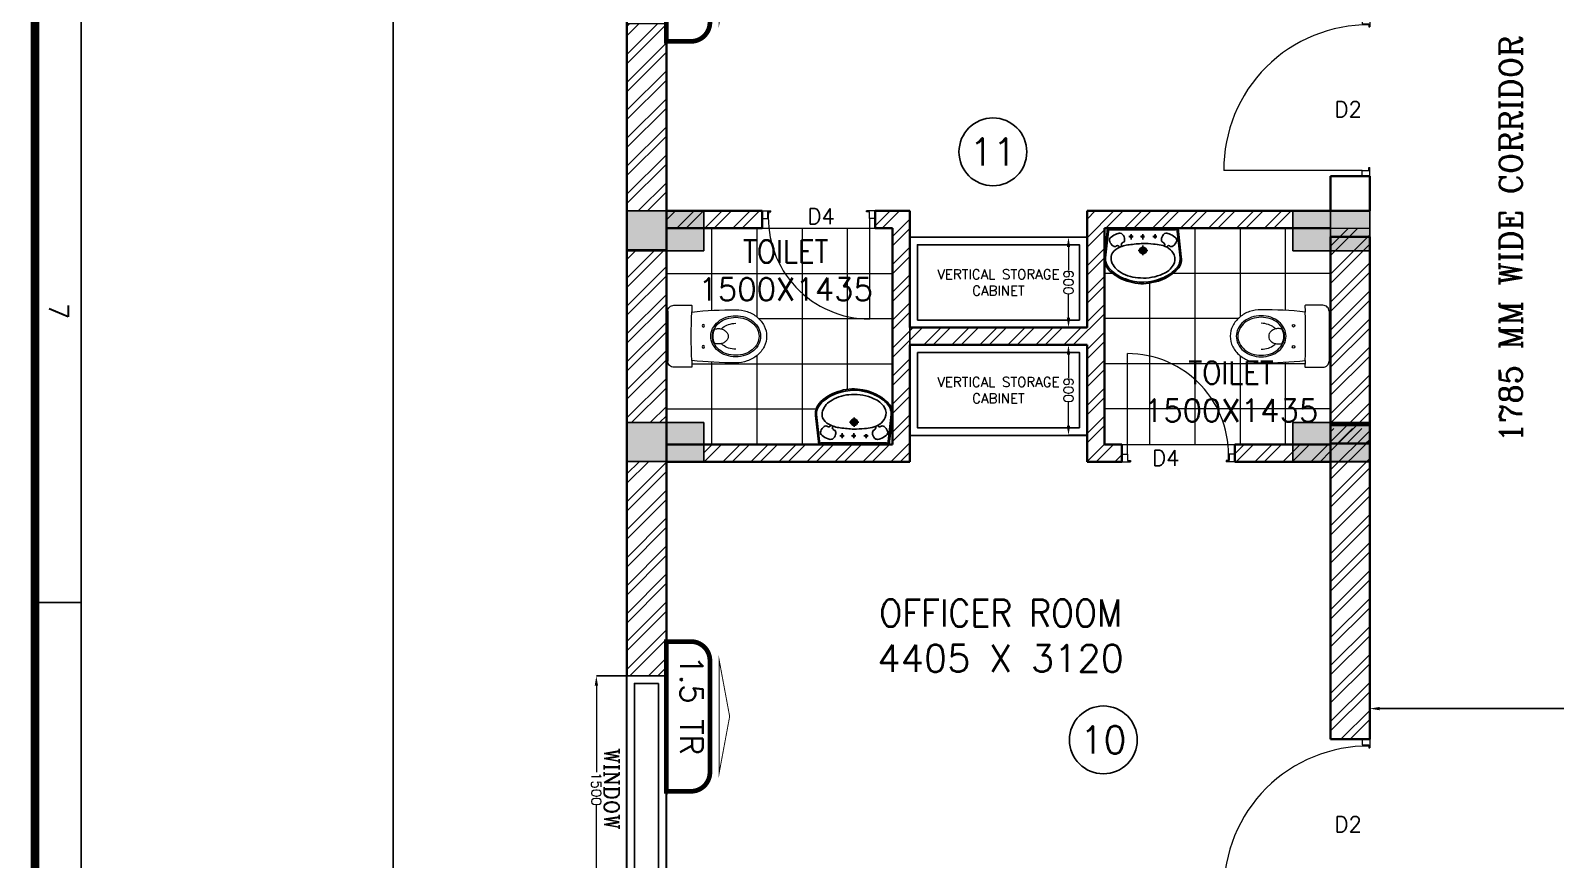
# Model space of a CAD drawing. Extents: x -52083 to 49512, y -145230 to 20224.
# Drawn here: x 15169 to 25283, y -13232 to -7729 of the extents above; entities that cross this region are included whole.
import ezdxf
from ezdxf.enums import TextEntityAlignment as Align

# ---------------------------------------------------------------- set-up
doc = ezdxf.new("R2010")
doc.units = 0
doc.header["$LTSCALE"] = 0.5
doc.header["$MEASUREMENT"] = 0
doc.header["$PDMODE"] = 32
for name, color, linetype, lineweight in [('0-1 AC UNIT', 8, 'Continuous', 25), ('1', 7, 'Continuous', 9), ('1050x2100 Door', 6, 'Continuous', 5), ('750x2100 Door', 5, 'Continuous', 5), ('COL', 1, 'Continuous', 35), ('DIM', 3, 'Continuous', 5), ('Furniture', 30, 'Continuous', 13), ('Hatch-1', 8, 'Continuous', 5), ('wall-1', 7, 'Continuous', 35)]:
    doc.layers.add(name, color=color, linetype=linetype, lineweight=lineweight)
for name, color, linetype in [('Asbuilt', 7, 'Continuous'), ('PDF_Text', 5, 'Continuous'), ('SA-FUR', 3, 'Continuous'), ('TITLE', 7, 'Continuous'), ('Toi-Euip', 8, 'Continuous')]:
    doc.layers.add(name, color=color, linetype=linetype)
doc.styles.add('RomanS', font='romans.shx')
doc.styles.get("Standard").update_dxf_attribs({"font": 'romans.shx'})
doc.dimstyles.new('Sa-dim', dxfattribs={"dimtxt": 65, "dimasz": 65, "dimexe": 0, "dimexo": 0, "dimtad": 0, "dimdec": 0, "dimdsep": 46, "dimtxsty": 'Standard', "dimcen": 0, "dimclrd": 256, "dimclre": 7, "dimclrt": 1, "dimadec": 0, "dimazin": 0, "dimtfac": 1, "dimtdec": 0, "dimtmove": 0, "dimatfit": 3, "dimfxl": 1, "dimlwd": -1, "dimarcsym": 0})
pattern_1 = [(45, (71188.27, 2e-13), (-92.80777, 92.80777), []), (45, (71250.15, 2e-13), (-92.80777, 92.80777), [])]

# ---------------------------------------------------------------- blocks, each defined once
blk = doc.blocks.new('*U109')
at = {"color": 5}
blk.add_wipeout([(50, 400), (50, 240), (1450, 240), (1450, 400)], dxfattribs=at)
blk.add_wipeout([(0, 450), (0, 190), (1500, 190), (1500, 450)], dxfattribs=at)
for points in [[(0, 450), (0, 190), (1500, 190), (1500, 450)], [(50, 400), (50, 240), (1450, 240), (1450, 400)]]:
    blk.add_lwpolyline(points, close=True, dxfattribs=at)
blk = doc.blocks.new('*D860')
at = {"layer": 'Defpoints', "color": 0}
for p in [(18922, -12013), (19124, -12013), (19124, -13513)]:
    blk.add_point(p, dxfattribs=at)
at = {"layer": 'DIM', "color": 7, "lineweight": -2}
for p, q in [((19124, -12013), (18922, -12013)), ((19124, -13513), (18922, -13513))]:
    blk.add_line(p, q, dxfattribs=at)
at = {"layer": 'DIM'}
for p, q in [((18922, -12078), (18922, -12653)), ((18922, -13448), (18922, -12874))]:
    blk.add_line(p, q, dxfattribs=at)
for points in [[(18911, -12078), (18933, -12078), (18922, -12013)], [(18911, -13448), (18933, -13448), (18922, -13513)]]:
    blk.add_solid(points, dxfattribs=at)
at = {"layer": 'DIM', "color": 1, "insert": (18922, -12763), "char_height": 65, "attachment_point": 5, "rotation": 270}
blk.add_mtext('1500', dxfattribs=at)
blk = doc.blocks.new('1050x2100')
at = {"layer": '1050x2100 Door'}
for p, q in [((289972, 46662), (289972, 46712)), ((289972, 46712), (290030, 46712)), ((289972, 46662), (289972, 46712)), ((289972, 46662), (290010, 46662)), ((290010, 46662), (290010, 46705)), ((290010, 46705), (290030, 46705)), ((290030, 46705), (290030, 46712)), ((291022, 46712), (290964, 46712)), ((290964, 46705), (290964, 46712)), ((290984, 46705), (290964, 46705)), ((290984, 46662), (290984, 46705)), ((291022, 46662), (290984, 46662)), ((290984, 46662), (290984, 45744)), ((291022, 46662), (291022, 46712))]:
    blk.add_line(p, q, dxfattribs=at)
blk.add_arc((290976, 46703), 959, 179.4701, 270.4563, dxfattribs=at)
blk = doc.blocks.new('A$C3fd4a479')
h = blk.add_hatch(color=0)
h.dxf.hatch_style = 1
h.paths.add_polyline_path([(-2605, 90), (-3115, 90), (-3115, -175), (-2605, -175)])
h = blk.add_hatch(color=0)
h.dxf.hatch_style = 1
h.paths.add_polyline_path([(1812, 90), (1302, 90), (1302, -175), (1812, -175)])
h = blk.add_hatch(color=0)
h.dxf.hatch_style = 1
h.paths.add_polyline_path([(-2605, -1315), (-3115, -1315), (-3115, -1575), (-2605, -1575)])
h = blk.add_hatch(color=0)
h.dxf.hatch_style = 1
h.paths.add_polyline_path([(1812, -1315), (1302, -1315), (1302, -1575), (1812, -1575)])
at = {"layer": 'Asbuilt', "color": 0}
for points in [[(-2605, -175), (-3115, -175), (-3115, 90), (-2605, 90)], [(1812, -175), (1302, -175), (1302, 90), (1812, 90)], [(-2605, -1315), (-3115, -1315), (-3115, -1575), (-2605, -1575)], [(1812, -1315), (1302, -1315), (1302, -1575), (1812, -1575)]]:
    blk.add_lwpolyline(points, close=True, dxfattribs=at)
blk = doc.blocks.new('CD 750x2100')
blk.add_line((42, 27), (42, 695))
blk.add_arc((40, 22), 673, 356.7205, 89.8251)
at = {"layer": '750x2100 Door'}
for p, q in [((4, 27), (42, 27)), ((4, 27), (4, -23)), ((42, 27), (42, -16)), ((716, 27), (716, -16)), ((754, 27), (716, 27)), ((754, 27), (754, -23)), ((754, 27), (754, -23)), ((4, -23), (62, -23)), ((42, -16), (62, -16)), ((62, -16), (62, -23)), ((696, -16), (696, -23)), ((716, -16), (696, -16)), ((754, -23), (696, -23))]:
    blk.add_line(p, q, dxfattribs=at)
blk = doc.blocks.new('*U590')
at = {"layer": '0-1 AC UNIT', "color": 3, "const_width": 31.2}
blk.add_lwpolyline([(-272, -288), (471, -288, 0.414214), (596, -162), (596, 0), (-398, 0), (-398, -162, 0.414214)], format="xyb", close=True, dxfattribs=at)
at = {"layer": '0-1 AC UNIT', "color": 3, "const_width": 6.25}
blk.add_lwpolyline([(471, -350), (99, -419), (-272, -350), (471, -350)], dxfattribs=at)
blk = doc.blocks.new('A$C054a1436')
at = {"color": 1}
blk.add_circle((225, 225), 225, dxfattribs=at)
blk.add_attdef('T1', text='', height=180).set_placement((225, 225), align=Align.MIDDLE_CENTER)
blk = doc.blocks.new('A$C66962185')
at = {"layer": 'TITLE'}
for p, q in [((203723, -139882), (1210, -139882)), ((119559, -141178), (119559, -139882))]:
    blk.add_line(p, q, dxfattribs=at)
at = {"layer": 'TITLE', "const_width": 250}
blk.add_lwpolyline([(205020, 0), (205020, -141178), (0, -141178), (0, 0)], close=True, dxfattribs=at)
at = {"layer": 'TITLE', "style": 'RomanS'}
blk.add_text('7', height=537, dxfattribs=at).set_placement((111377, -140511), align=Align.MIDDLE)
blk = doc.blocks.new('A$C029a48cf')
blk.add_line((-10, 166), (-10, -166))
for points in [[(-168, 161, 0.029046), (-460, 176, 0.08272), (-537, 164, 0.090502), (-602, 127, 0.104235), (-649, 69, 0.116575), (-665, 0, 0.116575), (-649, -69, 0.104235), (-602, -127, 0.090502), (-537, -164, 0.08272), (-460, -176, 0.029046), (-168, -161, -0.00263), (-170, -201, 0.414214), (-165, -206), (-50, -206, 0.414214), (-10, -166), (-5, -166, 0.414214), (0, -161), (0, 161, 0.414214), (-5, 166), (-10, 166, 0.414214), (-50, 206), (-165, 206, 0.414214), (-170, 201, -0.00263)], [(-625, 0, 0.116575), (-613, -51, 0.104235), (-577, -97, 0.090502), (-524, -126, 0.08272), (-460, -136, 0.08272), (-396, -126, 0.090502), (-343, -97, 0.104235), (-307, -51, 0.116575), (-295, 0, 0.116575), (-307, 51, 0.104235), (-343, 97, 0.090502), (-396, 126, 0.08272), (-460, 136, 0.08272), (-524, 126, 0.090502), (-577, 97, 0.104235), (-613, 51, 0.116575)], [(-615, 0, 0.116575), (-604, -46, 0.104235), (-570, -89, 0.090502), (-521, -116, 0.08272), (-460, -126, 0.08272), (-399, -116, 0.090502), (-350, -89, 0.104235), (-316, -46, 0.116575), (-305, 0, 0.116575), (-316, 46, 0.104235), (-350, 89, 0.090502), (-399, 116, 0.08272), (-460, 126, 0.08272), (-521, 116, 0.090502), (-570, 89, 0.104235), (-604, 46, 0.116575)]]:
    blk.add_lwpolyline(points, format="xyb", close=True)
for points in [[(-366, 49, 0.036112), (-375, 58, 0.090502), (-412, 78, 0.08272), (-460, 86, 0.08272)], [(-322, 48, 0.074737), (-346, 51, 0.080041), (-371, 47, 0.088843), (-391, 36, 0.10499), (-406, 19, 0.120185), (-410, 0, 0.120185)], [(-410, 0, 0.120185), (-406, -19, 0.10499), (-391, -36, 0.088843), (-371, -47, 0.080041), (-346, -51, 0.074737), (-322, -48, 0.088843)], [(-322, -48, 0.008108), (-320, -44, 0.116575), (-310, 0, 0.116575), (-320, 44, 0.008108), (-322, 48, 0.090502)], [(-460, -86, 0.08272), (-412, -78, 0.090502), (-375, -58, 0.036112), (-366, -49, 0.116575)]]:
    blk.add_lwpolyline(points, format="xyb")
for centre in [(-245, 70), (-245, -70)]:
    blk.add_circle(centre, 8.58)
blk.add_arc((-3930, 0), 3765, 357.5424, 2.4576)
blk = doc.blocks.new('A$C5FEC0201')
at = {"layer": 'Toi-Euip'}
for p, q in [((0, 473.4), (184.7, 494.1)), ((0, 465.4), (191.4, 486.9)), ((0, 473.4), (0, 20.9)), ((9.6, 458.3), (9.6, 40.4)), ((71.9, 322.5), (39.4, 322.5)), ((54.4, 310.5), (54.4, 336.7)), ((71.9, 247.8), (39.4, 247.8)), ((54.4, 235.7), (54.4, 261.9)), ((173.4, 246.3), (112, 246.3)), ((143.3, 276.5), (143.3, 216.2)), ((66.7, 168.5), (39.4, 168.5)), ((54.4, 156.4), (54.4, 182.7)), ((0, 28.9), (191.4, 7.5)), ((0, 20.9), (184.7, 0.2))]:
    blk.add_line(p, q, dxfattribs=at)
for centre, radius in [((54.4, 322.5), 6.43), ((54.4, 247.8), 6.43), ((143.3, 246.3), 21.6), ((143.3, 246.3), 15.5), ((143.3, 246.3), 10.9), ((54.4, 168.5), 6.43)]:
    blk.add_circle(centre, radius, dxfattribs=at)
for centre, radius, start, end in [((194.8, 411.5), 83.2, 73.23918, 96.99591), ((197.4, 387.4), 106, 42.34, 78.55208), ((-14.6, 453.5), 24.7, 11.14513, 53.7785), ((66.2, 397.4), 34, 151.91921, 201.35614), ((155, 371.1), 126.1, 140.59825, 160.41359), ((76, 441.8), 20.7, 62.49081, 153.19095), ((67.6, 406.2), 56.9, 34.96691, 71.64959), ((273.3, 323.1), 166.8, 149.59023, 175.97193), ((120.5, 410.1), 8.6, 136.04031, 216.10739), ((121.5, 408.7), 8.72, 204.51045, 300.32874), ((100.5, 427.5), 17.9, 320.46419, 39.5358), ((202.8, 375.4), 80.1, 113.69295, 156.38132), ((191.3, 356.4), 94.7, 75.58544, 102.65463), ((198.4, 409.1), 78.1, 56.79114, 95.14021), ((173.3, 329.2), 126, 27.7975, 70.69461), ((181.9, 366.5), 123.1, 31.84149, 61.21457), ((66.3, 262.6), 287, 13.68007, 43.11994), ((134.7, 300.9), 200.3, 16.98939, 40.68541), ((74.8, 413.3), 49.2, 215.0585, 257.19296), ((72.7, 395.9), 31.9, 253.96544, 299.92088), ((114.3, 360.7), 26.8, 118.27151, 163.61398), ((898.2, 212.6), 800.7, 171.22276, 177.52001), ((106.8, 377.5), 8.55, 353.15264, 127.30389), ((72.7, 260.2), 247.5, 0.51874, 31.0564), ((45.2, 246.8), 302.7, 336.19508, 21.84971), ((82.7, 251), 274.2, 347.13905, 16.85156), ((830.4, 250.4), 732.1, 180.24313, 185.54823), ((23.3, 242.5), 297.5, 335.41071, 3.84539), ((66.2, 94.9), 34, 158.64386, 208.08079), ((74.8, 79), 49.2, 102.80704, 144.9415), ((72.7, 96.3), 31.9, 60.07912, 106.03456), ((114.3, 131.5), 26.8, 196.38602, 241.72849), ((106.5, 113.4), 7.39, 228.29837, 348.68026), ((397.3, 201.4), 296.4, 184.2321, 193.82674), ((218.2, 145.9), 109.8, 188.02022, 245.02213), ((164.1, 170.3), 139.7, 301.86033, 338.31323), ((67.5, 229.2), 275.4, 316.21733, 337.66735), ((59.7, 235.8), 293.9, 316.38455, 351.02297), ((-16.1, 41), 25.7, 308.74871, 358.57964), ((155, 121.1), 126.1, 199.58641, 219.40175), ((76, 50.4), 20.7, 206.80905, 297.50919), ((67.6, 86), 56.9, 288.35041, 325.03309), ((120.5, 82.1), 8.6, 143.89261, 223.95969), ((120.7, 84.3), 7.73, 75.15228, 157.93068), ((100.5, 64.8), 17.9, 320.4642, 39.53581), ((199.8, 111.6), 70.9, 246.77794, 302.40806), ((197.9, 98.8), 99.5, 262.39424, 318.61688), ((196, 101.8), 94.4, 267.2238, 318.08952)]:
    blk.add_arc(centre, radius, start, end, dxfattribs=at)
blk = doc.blocks.new('*D849')
at = {"layer": 'Defpoints', "color": 0}
for p in [(22053, -9816), (22176, -9816), (22176, -10416)]:
    blk.add_point(p, dxfattribs=at)
at = {"layer": 'DIM', "color": 7, "lineweight": -2}
for p, q in [((22176, -9816), (22053, -9816)), ((22176, -10416), (22053, -10416))]:
    blk.add_line(p, q, dxfattribs=at)
at = {"layer": 'DIM'}
for p, q in [((22053, -9881), (22053, -10034)), ((22053, -10351), (22053, -10199))]:
    blk.add_line(p, q, dxfattribs=at)
for points in [[(22042, -9881), (22064, -9881), (22053, -9816)], [(22042, -10351), (22064, -10351), (22053, -10416)]]:
    blk.add_solid(points, dxfattribs=at)
at = {"layer": 'DIM', "color": 1, "insert": (22053, -10116), "char_height": 65, "attachment_point": 5, "rotation": 270}
blk.add_mtext('600', dxfattribs=at)
blk = doc.blocks.new('*D850')
at = {"layer": 'Defpoints', "color": 0}
for p in [(22053, -9101), (22176, -9101), (22176, -9701)]:
    blk.add_point(p, dxfattribs=at)
at = {"layer": 'DIM', "color": 7, "lineweight": -2}
for p, q in [((22176, -9101), (22053, -9101)), ((22176, -9701), (22053, -9701))]:
    blk.add_line(p, q, dxfattribs=at)
at = {"layer": 'DIM'}
for p, q in [((22053, -9166), (22053, -9319)), ((22053, -9636), (22053, -9484))]:
    blk.add_line(p, q, dxfattribs=at)
for points in [[(22042, -9166), (22064, -9166), (22053, -9101)], [(22042, -9636), (22064, -9636), (22053, -9701)]]:
    blk.add_solid(points, dxfattribs=at)
at = {"layer": 'DIM', "color": 1, "insert": (22053, -9401), "char_height": 65, "attachment_point": 5, "rotation": 270}
blk.add_mtext('600', dxfattribs=at)
blk = doc.blocks.new('*D885')
at = {"color": 7, "lineweight": -2}
for p, q in [((19087, 14774), (17575, 14774)), ((19124, -19988), (17575, -19988))]:
    blk.add_line(p, q, dxfattribs=at)
for p, q in [((17575, 14709), (17575, -2461)), ((17575, -19923), (17575, -2753))]:
    blk.add_line(p, q)
for points in [[(17565, 14709), (17586, 14709), (17575, 14774)], [(17565, -19923), (17586, -19923), (17575, -19988)]]:
    blk.add_solid(points)
at = {"layer": 'Defpoints', "color": 0}
for p in [(19087, 14774), (17575, -19988), (19124, -19988)]:
    blk.add_point(p, dxfattribs=at)
at = {"color": 1, "insert": (17575, -2607), "char_height": 65, "attachment_point": 5, "rotation": 90}
blk.add_mtext('34762', dxfattribs=at)
blk = doc.blocks.new('*D1233')
at = {"color": 7, "lineweight": -2}
for p, q in [((24051, -12151), (24051, -12230)), ((35056, -12151), (35056, -12230))]:
    blk.add_line(p, q, dxfattribs=at)
for p, q in [((24116, -12230), (29412, -12230)), ((34991, -12230), (29695, -12230))]:
    blk.add_line(p, q)
for points in [[(24116, -12219), (24116, -12241), (24051, -12230)], [(34991, -12219), (34991, -12241), (35056, -12230)]]:
    blk.add_solid(points)
at = {"layer": 'Defpoints', "color": 0}
for p in [(24051, -12151), (35056, -12151), (35056, -12230)]:
    blk.add_point(p, dxfattribs=at)
at = {"color": 1, "insert": (29554, -12230), "char_height": 65, "attachment_point": 5}
blk.add_mtext('11005', dxfattribs=at)
blk = doc.blocks.new('*D1235')
at = {"color": 7, "lineweight": -2}
for p, q in [((24051, -3146), (24303, -3146)), ((24051, -5613), (24303, -5613)), ((25836, -11895), (25836, -12051)), ((33516, -11895), (33516, -12051))]:
    blk.add_line(p, q, dxfattribs=at)
for p, q in [((24303, -3211), (24303, -4265)), ((24303, -5548), (24303, -4495)), ((25901, -12051), (29561, -12051)), ((33451, -12051), (29791, -12051))]:
    blk.add_line(p, q)
for points in [[(24292, -3211), (24314, -3211), (24303, -3146)], [(24292, -5548), (24314, -5548), (24303, -5613)], [(25901, -12040), (25901, -12062), (25836, -12051)], [(33451, -12040), (33451, -12062), (33516, -12051)]]:
    blk.add_solid(points)
at = {"layer": 'Defpoints', "color": 0}
for p in [(24051, -3146), (24051, -5613), (24303, -5613), (25836, -11895), (33516, -11895), (33516, -12051)]:
    blk.add_point(p, dxfattribs=at)
at = {"color": 1, "insert": (24303, -4380), "char_height": 65, "attachment_point": 5, "rotation": 90}
blk.add_mtext('2467', dxfattribs=at)
at = {"color": 1, "insert": (29676, -12051), "char_height": 65, "attachment_point": 5}
blk.add_mtext('7680', dxfattribs=at)

msp = doc.modelspace()

# ---------------------------------------------------------------- hatches: boundary and pattern name
h = msp.add_hatch(color=0)
h.dxf.hatch_style = 1
h.paths.add_polyline_path([(24051, -8926.3), (23791, -8926.3), (23791, -9191.3), (24051, -9191.3)])
h = msp.add_hatch(color=0)
h.dxf.hatch_style = 1
h.paths.add_polyline_path([(24051, -10351.3), (23791, -10351.3), (23791, -10591.3), (24051, -10591.3)])
at = {"layer": 'Asbuilt'}
h = msp.add_hatch(dxfattribs=at)
h.set_pattern_fill('BRICK', color=256, scale=250)
h.set_pattern_definition([(0, (-162641.6, -28340.38), (0, 62.5), []), (90, (-162641.6, -28340.38), (-125, 8e-15), [62.5, -62.5]), (90, (-162579.1, -28340.38), (-125, 8e-15), [-62.5, 62.5])])
h.paths.add_polyline_path([(24051, -10341.3), (23791, -10341.3), (23791, -10351.3), (24051, -10351.3)])
at = {"layer": 'Hatch-1'}
h = msp.add_hatch(dxfattribs=at)
h.set_pattern_fill('ANSI32,_O', color=256, scale=350)
h.set_pattern_definition(pattern_1)
h.paths.add_polyline_path([(19386.3, -8926.3), (19124, -8926.3), (19124, -7682), (19386.3, -7682)])
h = msp.add_hatch(dxfattribs=at)
h.set_pattern_fill('ANSI32,_O', color=256, scale=350)
h.set_pattern_definition(pattern_1)
h.paths.add_polyline_path([(19386.3, -8926.3), (20020.9, -8926.3), (20020.9, -9041.3), (19386.3, -9041.3)])
h = msp.add_hatch(dxfattribs=at)
h.set_pattern_fill('ANSI32,_O', color=256, scale=350)
h.set_pattern_definition(pattern_1)
h.paths.add_polyline_path([(21000.9, -9816.3), (22176, -9816.3), (22176, -10591.3), (22406, -10591.3), (22406, -10541.4), (22406, -10476.3), (22291, -10476.3), (22291, -9041.3), (23541.5, -9041.3), (23541.5, -8926.3), (22176, -8926.3), (22176, -9701.3), (21000.9, -9701.3), (21000.9, -8926.3), (20770.9, -8926.3), (20770.9, -8976.2), (20770.9, -9041.3), (20885.9, -9041.3), (20885.9, -10476.3), (19634.5, -10476.3), (19634.5, -10591.3), (20135.9, -10591.3), (21000.9, -10591.3)])
h = msp.add_hatch(dxfattribs=at)
h.set_pattern_fill('ANSI32,_O', color=256, scale=350)
h.set_pattern_definition(pattern_1)
h.paths.add_polyline_path([(23791, -9041.3), (24051, -9041.3), (24051, -12433.3), (23791, -12433.3)])
h = msp.add_hatch(dxfattribs=at)
h.set_pattern_fill('ANSI32,_O', color=256, scale=350)
h.set_pattern_definition(pattern_1)
h.paths.add_polyline_path([(19386, -10331.3), (19124.5, -10331.3), (19124.5, -9183.3), (19386, -9183.3)])
h = msp.add_hatch(dxfattribs=at)
h.set_pattern_fill('ANSI32,_O', color=256, scale=350)
h.set_pattern_definition([(45, (-60236.36, -1180), (-92.80777, 92.80777), []), (45, (-60174.49, -1180), (-92.80777, 92.80777), [])])
h.paths.add_polyline_path([(24051, -10371.3), (23791, -10371.3), (23791, -10471.3), (24051, -10471.3)])
h = msp.add_hatch(dxfattribs=at)
h.set_pattern_fill('ANSI32,_O', color=256, scale=350)
h.set_pattern_definition(pattern_1)
h.paths.add_polyline_path([(23791, -10591.3), (23156, -10591.3), (23156, -10476.3), (23791, -10476.3)])

# ---------------------------------------------------------------- linework, layer by layer
for p, q in [((23791, -8696.3, 2637.8), (24051, -8696.3, 2637.8)), ((23791, -8926.3, 2637.8), (24051, -8926.3, 2637.8)), ((23791, -9098.3, 2637.8), (24051, -9098.3, 2637.8)), ((21000.9, -9701.3, 2637.8), (21000.9, -9816.3, 2637.8))]:
    msp.add_line(p, q)
at = {"color": 30, "elevation": 2637.8}
for points in [[(21000.9, -9701.3), (21000.9, -9101.3), (22176, -9101.3), (22176, -9701.3)], [(21050.9, -9651.3), (21050.9, -9151.3), (22126, -9151.3), (22126, -9651.3)], [(21000.9, -9816.3), (21000.9, -10416.3), (22176, -10416.3), (22176, -9816.3)], [(21050.9, -9866.3), (21050.9, -10366.3), (22126, -10366.3), (22126, -9866.3)]]:
    msp.add_lwpolyline(points, close=True, dxfattribs=at)
at = {"layer": 'Asbuilt'}
for p, q in [((24051, -8926.3, 2637.8), (24051, -10471.3, 2637.8)), ((23791, -9098.3, 2637.8), (23791, -10471.3, 2637.8)), ((23791, -10341.3, 2637.8), (23791, -12433.3, 2637.8))]:
    msp.add_line(p, q, dxfattribs=at)
at = {"layer": 'Asbuilt', "color": 0, "elevation": 2637.8}
for points in [[(24051, -9191.3), (23791, -9191.3), (23791, -8926.3), (24051, -8926.3)], [(24051, -10351.3), (23791, -10351.3), (23791, -10591.3), (24051, -10591.3)]]:
    msp.add_lwpolyline(points, close=True, dxfattribs=at)
at = {"layer": 'Hatch-1'}
for p, q in [((20020.9, -9041.3, 2637.8), (20770.9, -9041.3, 2637.8)), ((19386.2, -9341.3, 2637.8), (20885.9, -9341.3, 2637.8)), ((22345.5, -9341.3, 2637.8), (22291, -9341.3, 2637.8)), ((23790.8, -9341.3, 2637.8), (22745.8, -9341.3, 2637.8)), ((19999.2, -9641.3, 2637.8), (20885.9, -9641.3, 2637.8)), ((23177.7, -9641.3, 2637.8), (22291, -9641.3, 2637.8)), ((19386.1, -9941.3, 2637.8), (19399.7, -9941.3, 2637.8)), ((19555.2, -9941.3, 2637.8), (20885.9, -9941.3, 2637.8)), ((23621.8, -9941.3, 2637.8), (22291, -9941.3, 2637.8)), ((19386, -10241.3, 2637.8), (20380.4, -10241.3, 2637.8)), ((23791, -10241.3, 2637.8), (22291, -10241.3, 2637.8)), ((22406, -10476.3, 2637.8), (23156, -10476.3, 2637.8))]:
    msp.add_line(p, q, dxfattribs=at)
at = {"layer": 'Hatch-1', "elevation": 2637.8}
for points in [[(19386.3, -8926.3), (19124, -8926.3), (19124, -7682), (19386.3, -7682)], [(19386.3, -8926.3), (20020.9, -8926.3), (20020.9, -9041.3), (19386.3, -9041.3)], [(23791, -9041.3), (24051, -9041.3), (24051, -12433.3), (23791, -12433.3)], [(19386, -10331.3), (19124.5, -10331.3), (19124.5, -9183.3), (19386, -9183.3)], [(23791, -10591.3), (23156, -10591.3), (23156, -10476.3), (23791, -10476.3)]]:
    msp.add_lwpolyline(points, close=True, dxfattribs=at)
for points in [[(19685.9, -9041.3), (19685.9, -9586.3)], [(19985.9, -9041.3), (19985.9, -9629.5)], [(20285.9, -9041.3), (20285.9, -10476.3)], [(20585.9, -9041.3), (20585.9, -10110.7)], [(22891, -9041.3), (22891, -10476.3)], [(23191, -9041.3), (23191, -9629.5)], [(23491, -9041.3), (23491, -9586.3)], [(22591, -9405.5), (22591, -10476.3)], [(19985.9, -9888), (19985.9, -10476.3)], [(23191, -9888), (23191, -10476.3)], [(19685.9, -9931.2), (19685.9, -10476.3)], [(23491, -9931.2), (23491, -10476.3)]]:
    msp.add_lwpolyline(points, dxfattribs=at)
at = {"layer": 'SA-FUR', "color": 7}
msp.add_line((24051, -10341.3, 2637.8), (23791, -10341.3, 2637.8), dxfattribs=at)
at = {"layer": 'wall-1'}
for p, q in [((19386.3, -8926.3, 2637.8), (20020.9, -8926.3, 2637.8)), ((20770.9, -8926.3, 2637.8), (21001.3, -8926.3, 2637.8)), ((22176, -8926.3, 2637.8), (23791, -8926.3, 2637.8)), ((19379.5, -9041.3, 2637.8), (20020.9, -9041.3, 2637.8)), ((20770.9, -9041.3, 2637.8), (20885.9, -9041.3, 2637.8)), ((21000.9, -9041.3, 2637.8), (21001.2, -9041.3, 2637.8)), ((22291, -9041.3, 2637.8), (23791, -9041.3, 2637.8)), ((21000.9, -9701.3, 2637.8), (22176, -9701.3, 2637.8)), ((21000.9, -9816.3, 2637.8), (22176, -9816.3, 2637.8)), ((24051, -10471.3, 2637.8), (23791, -10471.3, 2637.8))]:
    msp.add_line(p, q, dxfattribs=at)
at = {"layer": 'wall-1', "color": 7}
for p, q in [((19385.9, -10476.3, 2637.8), (20885.9, -10476.3, 2637.8)), ((21000.9, -10476.3, 2637.8), (21001, -10476.3, 2637.8)), ((22291, -10476.3, 2637.8), (22406, -10476.3, 2637.8)), ((23156, -10476.3, 2637.8), (23791, -10476.3, 2637.8)), ((19385.9, -10591.3, 2637.8), (21000.9, -10591.3, 2637.8)), ((22176, -10591.3, 2637.8), (22406, -10591.3, 2637.8)), ((23156, -10591.3, 2637.8), (23791, -10591.3, 2637.8)), ((23791, -12433.3, 2637.8), (24051, -12433.3, 2637.8))]:
    msp.add_line(p, q, dxfattribs=at)
at = {"layer": 'wall-1', "color": 7, "elevation": 2637.8}
for points in [[(19386.9, -5873.3), (19124, -5873.3), (19124, -19728.3), (19384, -19728.3)], [(23791, -8696.3), (24051, -8696.3), (24051, -8926.3), (23791, -8926.3)]]:
    msp.add_lwpolyline(points, close=True, dxfattribs=at)
at = {"layer": 'wall-1', "elevation": 2637.8}
for points in [[(20020.9, -8926.3), (20020.9, -9041.3)], [(20770.9, -8926.3), (20770.9, -9041.3)], [(21000.9, -8926.3), (21000.9, -9701.3)], [(22176, -8926.3), (22176, -9701.3)], [(20885.9, -9041.3), (20885.9, -10476.3)], [(22291, -9041.3), (22291, -10476.3)], [(24051, -10471.3), (24051, -9098.3), (23791, -9098.3), (23791, -10471.3)], [(21000.9, -9816.3), (21000.9, -10591.3)], [(22176, -9816.3), (22176, -10591.3)], [(22406, -10476.3), (22406, -10591.3)], [(23156, -10476.3), (23156, -10591.3)]]:
    msp.add_lwpolyline(points, dxfattribs=at)
at = {"layer": 'wall-1', "color": 7, "elevation": 2637.8}
for points in [[(23791, -10341.3), (23791, -12433.3)], [(24051, -12433.3), (24051, -10341.3)]]:
    msp.add_lwpolyline(points, dxfattribs=at)

# ---------------------------------------------------------------- block references
ref = msp.add_blockref('A$C054a1436', (21326.8, -8759.6, 2637.8))
ref.add_attrib('T1', '11', dxfattribs={"color": 1, "height": 180}).set_placement((21551.8, -8534.6, 2637.8), align=Align.MIDDLE_CENTER)
ref = msp.add_blockref('A$C054a1436', (22059.4, -12662.6, 2637.8))
ref.add_attrib('T1', '10', dxfattribs={"color": 1, "height": 180}).set_placement((22284.4, -12437.6, 2637.8), align=Align.MIDDLE_CENTER)
at = {"layer": '0-1 AC UNIT', "rotation": 90}
msp.add_blockref('*U590', (19386.9, -7403.5, 2637.8), dxfattribs=at)
at = {"layer": '1', "xscale": -1}
msp.add_blockref('A$C029a48cf', (19386.1, -9758.8, 2637.8), dxfattribs=at)
at = {"layer": '1050x2100 Door', "rotation": 270}
for p in [(-22660.7, 282325.6, 2637.8), (-22660.7, 277538.6, 2637.8)]:
    msp.add_blockref('1050x2100', p, dxfattribs=at)
at = {"layer": '750x2100 Door', "rotation": 180}
msp.add_blockref('CD 750x2100', (20774.9, -8949.3, 2637.8), dxfattribs=at)
at = {"layer": '750x2100 Door'}
msp.add_blockref('CD 750x2100', (22402, -10568.3, 2637.8), dxfattribs=at)
at = {"layer": 'COL'}
msp.add_blockref('A$C3fd4a479', (22239.5, -9015.8, 2637.8), dxfattribs=at)
at = {"layer": 'Furniture', "xscale": -1.032431937754154, "yscale": 1.032431937754154, "zscale": 1.032431937754154, "rotation": 90}
msp.add_blockref('A$C5FEC0201', (22801.5, -9041.3, 2637.8), dxfattribs=at)
at = {"layer": 'Furniture'}
msp.add_blockref('A$C029a48cf', (23791, -9758.8, 2637.8), dxfattribs=at)
at = {"layer": 'Toi-Euip', "xscale": 1.032431937754154, "yscale": 1.032431937754154, "zscale": 1.032431937754154, "rotation": 90}
msp.add_blockref('A$C5FEC0201', (20885.3, -10476.3, 2637.8), dxfattribs=at)

# ---------------------------------------------------------------- texts
at = {"char_height": 65, "width": 879.75, "attachment_point": 5}
for insert in [(21588.5, -9401.3, 2637.8), (21588.5, -10116.3, 2637.8)]:
    msp.add_mtext('VERTICAL STORAGE CABINET', dxfattribs=dict(at, insert=insert))
at = {"layer": '0-1 AC UNIT', "color": 3, "insert": (19628.6, -12207.6, 2637.8), "char_height": 150, "width": 1266.161, "attachment_point": 2, "rotation": 270, "line_spacing_factor": 1.171839, "style": 'RomanS'}
msp.add_mtext('1.5 TR', dxfattribs=at)
at = {"layer": '1050x2100 Door', "color": 0, "style": 'RomanS'}
for p in [(23818.2, -8303.6, 2637.8), (23818.2, -13049.2, 2637.8)]:
    msp.add_text('D2', height=103.23, dxfattribs=at).set_placement(p)
at = {"layer": '750x2100 Door', "style": 'RomanS'}
for p in [(20323, -9013.5, 2637.8), (22607.6, -10617.6, 2637.8)]:
    msp.add_text('D4', height=103.23, dxfattribs=at).set_placement(p)
at = {"layer": 'PDF_Text', "insert": (25061, -10584.1, 2637.8), "char_height": 150, "width": 3292.038, "attachment_point": 7, "rotation": 90, "style": 'RomanS'}
msp.add_mtext('\\pi121.01885;{\\Fromanc|c0;1785 MM WIDE CORRIDOR}', dxfattribs=at)
at = {"layer": 'PDF_Text', "attachment_point": 5, "style": 'RomanS'}
for s, insert, char_height, width in [('\\pt1650;{\\W0.9;TOILET\\P\\ptz;\\W1;\\C0;1500X1435}', (20177.5, -9321.4, 2637.8), 150, 1601.5), ('\\pt1650;{\\W0.9;TOILET\\P\\ptz;\\W1;\\C0;1500X1435}', (23131.2, -10125.8, 2637.8), 150, 1601.5), ('{\\W0.9;OFFICER ROOM\\P\\W1;\\C0;4405 X 3120}', (21603, -11746, 2637.8), 180, 2525.19)]:
    msp.add_mtext(s, dxfattribs=dict(at, insert=insert, char_height=char_height, width=width))

# ---------------------------------------------------------------- dimensions: what is measured, and where the dimension line sits
at = {"color": 5}
dim = msp.add_linear_dim(base=(24302.9, -5613.4, 2637.8), p1=(24051, -3146.3, 2637.8), p2=(24051, -5613.4, 2637.8), angle=90, dimstyle='Sa-dim', dxfattribs=at)
dim.commit()
dim.dimension.update_dxf_attribs({"geometry": '*D1235', "text_midpoint": (24302.9, -4379.8, 2637.8)})
for base, p1, p2, picture, middle in [((33516, -12050.8, 2637.8), (25836, -11895.3, 2637.8), (33516, -11895.3, 2637.8), '*D1235', (29676, -12050.8, 2637.8)), ((35056, -12229.9, 2637.8), (24051, -12150.9, 2637.8), (35056, -12150.9, 2637.8), '*D1233', (29553.5, -12229.9, 2637.8))]:
    dim = msp.add_linear_dim(base=base, p1=p1, p2=p2, dimstyle='Sa-dim', dxfattribs=at)
    dim.commit()
    dim.dimension.update_dxf_attribs({"geometry": picture, "text_midpoint": middle})
at = {"layer": 'DIM', "color": 7}
for p1, p2, picture, middle in [((22176, -9701.3, 2637.8), (22176, -9101.3, 2637.8), '*D850', (22053.2, -9401.3, 2637.8)), ((22176, -10416.3, 2637.8), (22176, -9816.3, 2637.8), '*D849', (22053.2, -10116.3, 2637.8))]:
    dim = msp.add_aligned_dim(p1=p1, p2=p2, distance=122.8, dimstyle='Sa-dim', dxfattribs=at)
    dim.commit()
    dim.dimension.update_dxf_attribs({"geometry": picture, "text_midpoint": middle, "text_rotation": 270})

# ---------------------------------------------------------------- next in the draw order: block references
at = {"rotation": 270}
msp.add_blockref('*U109', (18934, -12013.3, 2637.8), dxfattribs=at)

# ---------------------------------------------------------------- next in the draw order: hatches: boundary and pattern name
at = {"layer": 'Hatch-1'}
h = msp.add_hatch(dxfattribs=at)
h.set_pattern_fill('ANSI32,_O', color=256, scale=350)
h.set_pattern_definition(pattern_1)
h.paths.add_polyline_path([(19124, -12013.3), (19385.9, -12013.3), (19385.9, -10591.3), (19124, -10591.3)])

# ---------------------------------------------------------------- next in the draw order: linework, layer by layer
at = {"layer": 'Hatch-1', "elevation": 2637.8}
msp.add_lwpolyline([(19124, -12013.3), (19385.9, -12013.3), (19385.9, -10591.3), (19124, -10591.3)], close=True, dxfattribs=at)

# ---------------------------------------------------------------- next in the draw order: block references
at = {"layer": '0-1 AC UNIT', "xscale": -1, "rotation": 90}
msp.add_blockref('*U590', (19386.9, -12183, 2637.8), dxfattribs=at)
at = {"layer": 'TITLE', "xscale": 0.2362210059282006, "yscale": 0.2362210059282006, "zscale": 0.2362210059282006, "rotation": 270}
msp.add_blockref('A$C66962185', (48547.8, 16717.1, 2637.8), dxfattribs=at)

# ---------------------------------------------------------------- next in the draw order: texts
at = {"layer": 'PDF_Text', "insert": (19074, -12763.3, 2637.8), "char_height": 100, "attachment_point": 2, "rotation": 270, "style": 'RomanS'}
msp.add_mtext('{\\Fromanc|c0;WINDOW}', dxfattribs=at)

# ---------------------------------------------------------------- next in the draw order: dimensions: what is measured, and where the dimension line sits
at = {"color": 240}
dim = msp.add_linear_dim(base=(17575.4, -19988.3, 2637.8), p1=(19086.9, 14773.7, 2637.8), p2=(19124, -19988.3, 2637.8), angle=90, dimstyle='Sa-dim', dxfattribs=at)
dim.commit()
dim.dimension.update_dxf_attribs({"geometry": '*D885', "text_midpoint": (17575.4, -2607.3, 2637.8)})
at = {"layer": 'DIM', "color": 7}
dim = msp.add_linear_dim(base=(18921.7, -12013.3, 2637.8), p1=(19124, -13513.3, 2637.8), p2=(19124, -12013.3, 2637.8), angle=90, dimstyle='Sa-dim', dxfattribs=at)
dim.commit()
dim.dimension.update_dxf_attribs({"geometry": '*D860', "text_midpoint": (18921.7, -12763.3, 2637.8), "text_rotation": 270})

doc.saveas('drawing.dxf')
